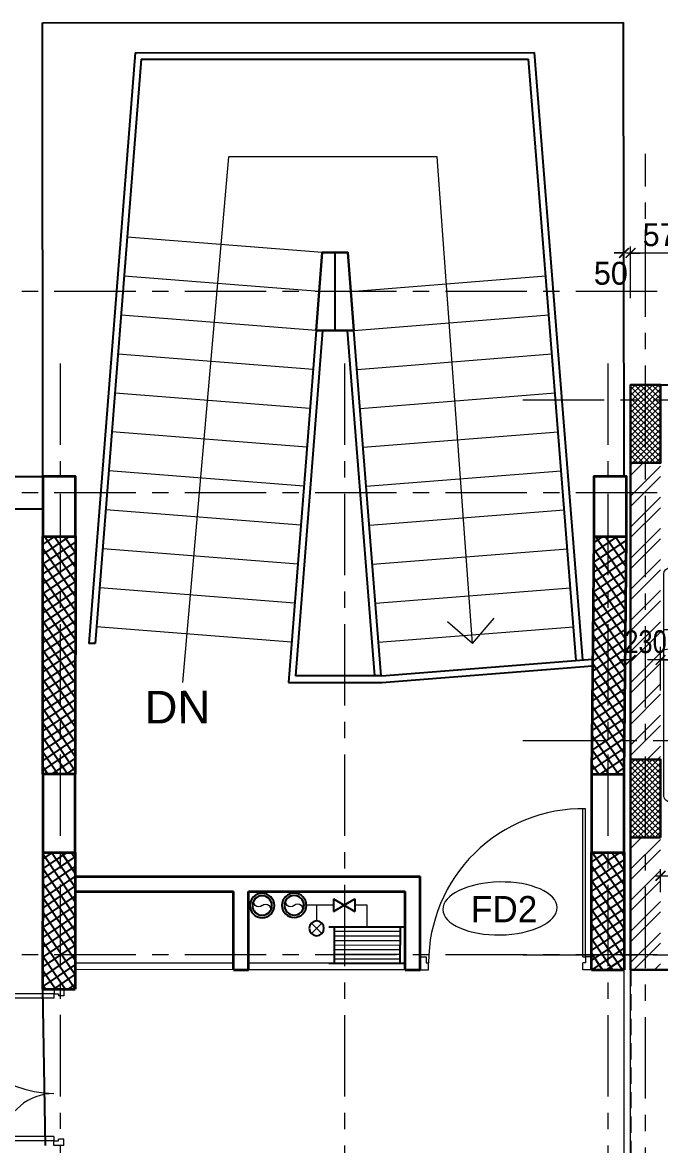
# Model space of a CAD drawing. Header units: millimetres. Extents: x -286480 to 108094, y -227925 to 10018.
# Drawn here: x -87369 to -82474, y -131929 to -123310 of the extents above; entities that cross this region are included whole.
import ezdxf

# ---------------------------------------------------------------- set-up
doc = ezdxf.new("R2010")
doc.units = ezdxf.units.MM
doc.header["$LTSCALE"] = 100
doc.header["$MEASUREMENT"] = 0
doc.header["$PDMODE"] = 67
for name, pattern in [('CENTER', [2, 1.25, -0.25, 0.25, -0.25]), ('DASHED2', [0.375, 0.25, -0.125]), ('HIDDEN', [0.375, 0.25, -0.125]), ('HIDDEN2', [0.1875, 0.125, -0.0625])]:
    doc.linetypes.add(name, pattern=pattern)
doc.layers.get('0').update_dxf_attribs({"lineweight": 25})
for name, color, linetype, lineweight in [('A-ANNO-COLUMN-HATCH', 253, 'Continuous', 9), ('A-ANNO-DOOR', 40, 'Continuous', 18), ('A-ANNO-GRID', 251, 'CENTER', 9), ('A-ANNO-WALL', 1, 'Continuous', 30), ('A-Detail Lines', 8, 'Continuous', 25), ('A-DOOR', 4, 'Continuous', 9), ('A-Steps', 3, 'Continuous', 9), ('A-Wall Sec', 1, 'Continuous', 30), ('A-WIN', 5, 'Continuous', 25), ('beam', 3, 'Continuous', 20), ('column hatch', 12, 'Continuous', 5), ('dim', 7, 'Continuous', 13), ('DOOR TAB', 7, 'Continuous', 5), ('FURNITURE LAYOUT', 37, 'Continuous', 15), ('RAILING', 11, 'Continuous', 9), ('S-COL', 4, 'Continuous', 30), ('S-Concrete', 1, 'Continuous', 30), ('text', 7, 'Continuous', 9), ('WALL HATCH', 24, 'Continuous', 9)]:
    doc.layers.add(name, color=color, linetype=linetype, lineweight=lineweight)
for name, color, linetype in [('A-Anno-Dims', 7, 'Continuous'), ('A-Elevation', 4, 'Continuous'), ('A-Wall Patt', 8, 'Continuous')]:
    doc.layers.add(name, color=color, linetype=linetype)
doc.styles.add('ARIAL', font='arial.ttf', dxfattribs={"width": 0.8})
doc.styles.add('CENTURY-GOTHIC', font='GOTHIC.TTF', dxfattribs={"height": 175})
doc.styles.add('GOTHIC-TITLE', font='GOTHIC.TTF', dxfattribs={"width": 0.9, "height": 20})
doc.styles.get("Standard").update_dxf_attribs({"font": 'sanss___.ttf'})
doc.dimstyles.new('1.125', dxfattribs={"dimtxt": 175, "dimasz": 75, "dimexe": 50, "dimexo": 50, "dimgap": 50, "dimtad": 1, "dimdec": 0, "dimrnd": 5, "dimzin": 0, "dimdsep": 46, "dimtxsty": 'CENTURY-GOTHIC', "dimblk": 'ARCHTICK', "dimcen": 5, "dimdle": 40, "dimclrd": 256, "dimclre": 8, "dimclrt": 213, "dimadec": 0, "dimazin": 0, "dimtfac": 1, "dimtdec": 0, "dimtofl": 0, "dimtmove": 2, "dimatfit": 2, "dimldrblk": 'OPEN30', "dimfxl": 80, "dimtolj": 1, "dimtzin": 0, "dimlwd": 15, "dimlwe": 9, "dimarcsym": 1})
doc.dimstyles.new('D 75', dxfattribs={"dimtxt": 175, "dimasz": 75, "dimexe": 100, "dimexo": 100, "dimgap": 50, "dimtad": 1, "dimdec": 0, "dimrnd": 5, "dimzin": 0, "dimdsep": 46, "dimtxsty": 'ARIAL', "dimblk": 'ARCHTICK', "dimcen": 0.09, "dimdle": 100, "dimclrd": 256, "dimclrt": 256, "dimadec": 0, "dimazin": 0, "dimtfac": 1, "dimtdec": 0, "dimtix": 1, "dimtofl": 0, "dimtmove": 1, "dimatfit": 3, "dimfxl": 135, "dimtolj": 1, "dimtzin": 0, "dimlwd": 9, "dimlwe": 9, "dimarcsym": 0})
pattern_1 = [(124.022009, (-215110.53, 154938.72), (-51.80142, -34.969457), []), (214.022009, (-215110.53, 154938.72), (34.969457, -51.80142), [])]

# ---------------------------------------------------------------- blocks, each defined once
blk = doc.blocks.new('_ArchTick')
at = {"const_width": 0.15}
blk.add_lwpolyline([(-0.5, -0.5), (0.5, 0.5)], dxfattribs=at)
blk = doc.blocks.new('*D867')
at = {"layer": 'Defpoints', "color": 0, "ltscale": 0.1, "transparency": 16777216}
for p in [(-82753.8, -125079), (-82704, -125476.5), (-82753.8, -126009.5, -0.6)]:
    blk.add_point(p, dxfattribs=at)
at = {"layer": 'dim', "color": 8, "lineweight": 9, "ltscale": 0.1, "transparency": 16777216}
for p, q in [((-82753.8, -125959.5), (-82753.8, -125029)), ((-82704, -125426.5), (-82704, -125029))]:
    blk.add_line(p, q, dxfattribs=at)
at = {"layer": 'dim', "lineweight": 15, "ltscale": 0.1, "transparency": 16777216}
for p, q in [((-82753.8, -125079), (-82828.8, -125079)), ((-82704, -125079), (-82629, -125079))]:
    blk.add_line(p, q, dxfattribs=at)
at = {"layer": 'dim', "lineweight": 15, "ltscale": 0.1, "transparency": 16777216, "xscale": 75, "yscale": 75, "zscale": 75}
blk.add_blockref('_ArchTick', (-82753.8, -125079), dxfattribs=at)
at = {"layer": 'dim', "lineweight": 15, "ltscale": 0.1, "transparency": 16777216, "xscale": 75, "yscale": 75, "zscale": 75, "rotation": 180}
blk.add_blockref('_ArchTick', (-82704, -125079), dxfattribs=at)
at = {"layer": 'dim', "color": 213, "ltscale": 0.1, "transparency": 16777216, "insert": (-82855.3, -125235.9), "char_height": 175, "attachment_point": 5, "style": 'CENTURY-GOTHIC'}
blk.add_mtext('\\A1;50', dxfattribs=at)
blk = doc.blocks.new('_Open30')
at = {"color": 0, "linetype": 'ByBlock', "lineweight": -2}
for p, q in [((-1, 0.27), (0, 0)), ((0, 0), (-1, -0.27)), ((0, 0), (-1, 0))]:
    blk.add_line(p, q, dxfattribs=at)
blk = doc.blocks.new('A$C0E3E786B-flat-1')
at = {"ltscale": 0.1}
for p, q in [((855.2, 288.7, 0), (240.1, -46.1, 0)), ((1735, -1224.8, 0), (922.8, 268.6, 0)), ((220.2, -113.9, 0), (1032.4, -1607.3, 0)), ((1532.3, -852, 0), (1444.7, -899.7, 0)), ((1444.7, -899.7, 0), (752.9, -1093.3, 0)), ((829.6, -1234.5, 0), (1444.7, -899.7, 0)), ((1500.5, -885, 0), (875.6, -1225.1, 0)), ((1500.5, -885, 0), (1482.4, -924.7, 0)), ((1701.1, -1254, 0), (1500.5, -885, 0)), ((875.6, -1225.1, 0), (918.9, -1231.4, 0)), ((1076.3, -1594.1, 0), (875.6, -1225.1, 0)), ((1076.3, -1594.1, 0), (1701.1, -1254, 0)), ((1100.1, -1627.4, 0), (1715.1, -1292.6, 0)), ((1701.1, -1254, 0), (1654.4, -1240.9, 0)), ((1076.3, -1594.1, 0), (1090.9, -1547.7, 0))]:
    blk.add_line(p, q, dxfattribs=at)
for centre, start_param, end_param in [((879, 244.7, 0), 1.628397, 3.199193), ((264, -90, 0), 3.199193, 4.76999), ((1691.3, -1248.7, 0), 0.057601, 1.628397), ((1076.2, -1583.5, 0), 4.76999, 6.340786)]:
    blk.add_ellipse(centre, major_axis=(21.3, -45.2), ratio=0.996988, start_param=start_param, end_param=end_param, dxfattribs=at)
blk = doc.blocks.new('*D793')
at = {"layer": 'Defpoints', "color": 0, "ltscale": 0.1, "transparency": 16777216}
for p in [(-82474.1, -128202.9), (-82474.1, -128536.4, -10.1), (-79364.1, -128536.4, -10.1)]:
    blk.add_point(p, dxfattribs=at)
at = {"layer": 'dim', "color": 0, "lineweight": 9, "ltscale": 0.1, "transparency": 16777216}
for p, q in [((-82474.1, -128436.4), (-82474.1, -128102.9)), ((-79364.1, -128436.4), (-79364.1, -128102.9))]:
    blk.add_line(p, q, dxfattribs=at)
at = {"layer": 'dim', "lineweight": 9, "ltscale": 0.1, "transparency": 16777216}
blk.add_line((-79264.1, -128202.9), (-82574.1, -128202.9), dxfattribs=at)
at = {"layer": 'dim', "lineweight": 9, "ltscale": 0.1, "transparency": 16777216, "xscale": 75, "yscale": 75, "zscale": 75, "rotation": 180}
blk.add_blockref('_ArchTick', (-82474.1, -128202.9), dxfattribs=at)
at = {"layer": 'dim', "lineweight": 9, "ltscale": 0.1, "transparency": 16777216, "xscale": 75, "yscale": 75, "zscale": 75}
blk.add_blockref('_ArchTick', (-79364.1, -128202.9), dxfattribs=at)
at = {"layer": 'dim', "ltscale": 0.1, "transparency": 16777216, "insert": (-80919.1, -128063.5), "char_height": 175, "attachment_point": 5, "style": 'ARIAL'}
blk.add_mtext('\\A1;3110', dxfattribs=at)
blk = doc.blocks.new('*D806')
at = {"layer": 'Defpoints', "color": 0, "ltscale": 0.1, "transparency": 16777216}
for p in [(-82474.1, -128202.9), (-82704.1, -128526.4, -2.4), (-82474.1, -128526.4, 0)]:
    blk.add_point(p, dxfattribs=at)
at = {"layer": 'dim', "color": 0, "lineweight": 9, "ltscale": 0.1, "transparency": 16777216}
for p, q in [((-82704.1, -128426.4), (-82704.1, -128102.9)), ((-82474.1, -128426.4), (-82474.1, -128102.9))]:
    blk.add_line(p, q, dxfattribs=at)
at = {"layer": 'dim', "lineweight": 9, "ltscale": 0.1, "transparency": 16777216}
for p, q in [((-82704.1, -128202.9), (-82779.1, -128202.9)), ((-82474.1, -128202.9), (-82399.1, -128202.9))]:
    blk.add_line(p, q, dxfattribs=at)
at = {"layer": 'dim', "lineweight": 9, "ltscale": 0.1, "transparency": 16777216, "xscale": 75, "yscale": 75, "zscale": 75}
blk.add_blockref('_ArchTick', (-82704.1, -128202.9), dxfattribs=at)
at = {"layer": 'dim', "lineweight": 9, "ltscale": 0.1, "transparency": 16777216, "xscale": 75, "yscale": 75, "zscale": 75, "rotation": 180}
blk.add_blockref('_ArchTick', (-82474.1, -128202.9), dxfattribs=at)
at = {"layer": 'dim', "ltscale": 0.1, "transparency": 16777216, "insert": (-82589.1, -128063.5), "char_height": 175, "attachment_point": 5, "style": 'ARIAL'}
blk.add_mtext('\\A1;230', dxfattribs=at)
blk = doc.blocks.new('*D839')
at = {"layer": 'Defpoints', "color": 0, "ltscale": 0.1, "transparency": 16777216}
for p in [(-81394.1, -129859.3), (-82474.1, -130034.9, -18.9), (-81394.1, -130034.9, -15.6)]:
    blk.add_point(p, dxfattribs=at)
at = {"layer": 'dim', "lineweight": 15, "ltscale": 0.1, "transparency": 16777216}
blk.add_line((-82514.1, -129859.3), (-81354.1, -129859.3), dxfattribs=at)
at = {"layer": 'dim', "color": 8, "lineweight": 9, "ltscale": 0.1, "transparency": 16777216}
for p, q in [((-82474.1, -129984.9), (-82474.1, -129809.3)), ((-81394.1, -129984.9), (-81394.1, -129809.3))]:
    blk.add_line(p, q, dxfattribs=at)
at = {"layer": 'dim', "lineweight": 15, "ltscale": 0.1, "transparency": 16777216, "xscale": 75, "yscale": 75, "zscale": 75, "rotation": 180}
blk.add_blockref('_ArchTick', (-82474.1, -129859.3), dxfattribs=at)
at = {"layer": 'dim', "lineweight": 15, "ltscale": 0.1, "transparency": 16777216, "xscale": 75, "yscale": 75, "zscale": 75}
blk.add_blockref('_ArchTick', (-81394.1, -129859.3), dxfattribs=at)
at = {"layer": 'dim', "color": 213, "ltscale": 0.1, "transparency": 16777216, "insert": (-81934.1, -129712.7), "char_height": 175, "attachment_point": 5, "style": 'CENTURY-GOTHIC'}
blk.add_mtext('\\A1;EQ.', dxfattribs=at)
blk = doc.blocks.new('*D693')
at = {"layer": 'Defpoints', "color": 0, "ltscale": 0.1, "transparency": 16777216}
for p in [(-82704.1, -125079.9), (-82127.9, -125257.8), (-82704.1, -125477.3)]:
    blk.add_point(p, dxfattribs=at)
at = {"layer": 'dim', "color": 8, "lineweight": 9, "ltscale": 0.1, "transparency": 16777216}
for p, q in [((-82704.1, -125427.3), (-82704.1, -125029.9)), ((-82127.9, -125207.8), (-82127.9, -125029.9))]:
    blk.add_line(p, q, dxfattribs=at)
at = {"layer": 'dim', "lineweight": 15, "ltscale": 0.1, "transparency": 16777216}
blk.add_line((-82087.9, -125079.9), (-82744.1, -125079.9), dxfattribs=at)
at = {"layer": 'dim', "lineweight": 15, "ltscale": 0.1, "transparency": 16777216, "xscale": 75, "yscale": 75, "zscale": 75, "rotation": 180}
blk.add_blockref('_ArchTick', (-82704.1, -125079.9), dxfattribs=at)
at = {"layer": 'dim', "lineweight": 15, "ltscale": 0.1, "transparency": 16777216, "xscale": 75, "yscale": 75, "zscale": 75}
blk.add_blockref('_ArchTick', (-82127.9, -125079.9), dxfattribs=at)
at = {"layer": 'dim', "color": 213, "ltscale": 0.1, "transparency": 16777216, "insert": (-82416, -124940.2), "char_height": 175, "attachment_point": 5, "style": 'CENTURY-GOTHIC'}
blk.add_mtext('\\A1;575', dxfattribs=at)
blk = doc.blocks.new('*D698')
at = {"layer": 'Defpoints', "color": 0, "ltscale": 0.1, "transparency": 16777216}
for p in [(-82753.9, -125079.9), (-82704.1, -125477.3), (-82753.9, -126010.3, -0.6)]:
    blk.add_point(p, dxfattribs=at)
at = {"layer": 'dim', "color": 8, "lineweight": 9, "ltscale": 0.1, "transparency": 16777216}
for p, q in [((-82753.9, -125960.3), (-82753.9, -125029.9)), ((-82704.1, -125427.3), (-82704.1, -125029.9))]:
    blk.add_line(p, q, dxfattribs=at)
at = {"layer": 'dim', "lineweight": 15, "ltscale": 0.1, "transparency": 16777216}
for p, q in [((-82753.9, -125079.9), (-82828.9, -125079.9)), ((-82704.1, -125079.9), (-82629.1, -125079.9))]:
    blk.add_line(p, q, dxfattribs=at)
at = {"layer": 'dim', "lineweight": 15, "ltscale": 0.1, "transparency": 16777216, "xscale": 75, "yscale": 75, "zscale": 75}
blk.add_blockref('_ArchTick', (-82753.9, -125079.9), dxfattribs=at)
at = {"layer": 'dim', "lineweight": 15, "ltscale": 0.1, "transparency": 16777216, "xscale": 75, "yscale": 75, "zscale": 75, "rotation": 180}
blk.add_blockref('_ArchTick', (-82704.1, -125079.9), dxfattribs=at)
at = {"layer": 'dim', "color": 213, "ltscale": 0.1, "transparency": 16777216, "insert": (-82855.4, -125236.7), "char_height": 175, "attachment_point": 5, "style": 'CENTURY-GOTHIC'}
blk.add_mtext('\\A1;50', dxfattribs=at)
blk = doc.blocks.new('f h')
at = {"layer": 'A-WIN'}
for p, q in [((1010874.1, -78569.6), (1010971.8, -78569.6)), ((1010874.1, -78569.6), (1010971.8, -78734.3)), ((1010971.8, -78569.6), (1010874.1, -78734.3)), ((1011088, -78536.1), (1011088, -79119.7)), ((1011088, -78574.9), (1011368, -78574.9)), ((1011368, -78536.1), (1011368, -79119.7)), ((1010874.1, -78734.3), (1010971.8, -78734.3)), ((1011088, -79080.9), (1011368, -79080.9))]:
    blk.add_line(p, q, dxfattribs=at)
at = {"layer": 'A-WIN', "ltscale": 50}
for centre, radius in [((1010925.4, -78023.2), 93.8), ((1010925.4, -78023.2), 75), ((1010923.8, -78269.1), 93.8), ((1010923.8, -78269.1), 75)]:
    blk.add_circle(centre, radius, dxfattribs=at)
at = {"layer": 'A-WIN'}
blk.add_circle((1011100.2, -78441.2), 56.6, dxfattribs=at)
at = {"layer": 'WALL HATCH'}
for p, q in [((1010923, -78569.6), (1010923, -78343.9)), ((1011140.3, -78401.1), (1011060.2, -78481.2)), ((1011140.3, -78481.2), (1011060.2, -78401.1)), ((1010923, -78441.2), (1011043.6, -78441.2)), ((1011123, -78574.9), (1011123, -79080.9)), ((1011158, -78574.9), (1011158, -79080.9)), ((1011193, -78574.9), (1011193, -79080.9)), ((1011228, -78574.9), (1011228, -79080.9)), ((1011263, -78574.9), (1011263, -79080.9)), ((1011298, -78574.9), (1011298, -79080.9)), ((1011333, -78574.9), (1011333, -79080.9)), ((1010923, -78827.9), (1010923, -78734.3)), ((1011088, -78827.9), (1010923, -78827.9))]:
    blk.add_line(p, q, dxfattribs=at)
at = {"layer": 'WALL HATCH', "ltscale": 50}
for centre in [(1010899, -77996.6), (1010897.5, -78242.4)]:
    blk.add_arc(centre, 37.5, 314.62668, 134.62668, dxfattribs=at)
at = {"layer": 'WALL HATCH'}
for centre in [(1010951.7, -78049.9), (1010950.1, -78295.8)]:
    blk.add_arc(centre, 37.5, 134.62668, 314.62668, dxfattribs=at)
blk = doc.blocks.new('Door 1200')
at = {"layer": 'A-DOOR', "color": 5, "lineweight": 18}
for p, q in [((524083.6, 16182.3), (524083.6, 16132.3)), ((524083.6, 16182.3), (524158.6, 16182.3)), ((524083.6, 16132.3), (524123.6, 16132.3)), ((524123.6, 16147.3), (524123.6, 16132.3)), ((524158.6, 16147.3), (524123.6, 16147.3)), ((524158.6, 16182.3), (524158.6, 16147.3)), ((524158.6, 16147.3), (524557.1, 16147.3)), ((524158.6, 16112.3), (524158.6, 16147.3)), ((524557.1, 16147.3), (524557.1, 16112.3)), ((524158.6, 16112.3), (524557.1, 16112.3)), ((524083.6, 15032.3), (524123.6, 15032.3)), ((524083.6, 14982.3), (524083.6, 15032.3)), ((524123.6, 15017.3), (524123.6, 15032.3)), ((524158.6, 15017.3), (524123.6, 15017.3)), ((524158.6, 15052.3), (524957.9, 15052.4)), ((524158.6, 15052.3), (524158.6, 15017.3)), ((524158.6, 15017.3), (524957.9, 15017.4)), ((524158.6, 14982.3), (524158.6, 15017.3)), ((524957.9, 15017.4), (524957.9, 15052.4)), ((524083.6, 14982.3), (524158.6, 14982.3))]:
    blk.add_line(p, q, dxfattribs=at)
at = {"layer": 'A-DOOR', "lineweight": 18}
for centre, radius, start, end in [((524154.5, 16192.8), 410.5, 270.56949, 348.69202), ((524156.8, 14977.8), 804.5, 5.31466, 89.87159)]:
    blk.add_arc(centre, radius, start, end, dxfattribs=at)
blk = doc.blocks.new('DW')
at = {"layer": 'DOOR TAB', "color": 1, "ltscale": 0.1, "true_color": 0xfa0000, "extrusion": (0, 0, -1)}
blk.add_ellipse((4668162, 8273913), major_axis=(761, 15), ratio=0.463894, dxfattribs=at)
at = {"layer": 'DOOR TAB', "color": 1, "ltscale": 0.1, "true_color": 0xfa0000, "style": 'GOTHIC-TITLE', "width": 0.9}
blk.add_attdef('DW0', (4667644, 8273738), '', height=350, dxfattribs=at)
blk = doc.blocks.new('ABL_Door_S - 1000 x 2100-11-3 Second Floor Lvl')
for p, q in [((-500, 37.5), (-450, 37.5)), ((-500, -37.5), (-500, 37.5)), ((-450, 37.5), (-450, -2.5)), ((450, 37.5), (450, -2.5)), ((500, 37.5), (450, 37.5)), ((500, -37.5), (500, 37.5)), ((-500, -37.5), (-465, -37.5)), ((-465, -2.5), (-450, -2.5)), ((-465, -37.5), (-465, -2.5)), ((-450, -37.5), (-465, -37.5)), ((465, -2.5), (450, -2.5)), ((465, -37.5), (465, -2.5)), ((500, -37.5), (465, -37.5))]:
    blk.add_line(p, q)
at = {"lineweight": 18}
for p, q in [((-465, -37.5), (-465, -902.4)), ((-450, -37.5), (-450, -902.5))]:
    blk.add_line(p, q, dxfattribs=at)
blk.add_arc((-450, -2.5), 900, 269.04503, 0)

msp = doc.modelspace()

# ---------------------------------------------------------------- hatches: boundary and pattern name
at = {"layer": 'A-ANNO-COLUMN-HATCH', "lineweight": 9, "ltscale": 0.1}
h = msp.add_hatch(dxfattribs=at)
h.set_pattern_fill('ANSI37', color=256, scale=250)
h.set_pattern_definition([(45, (-189486.547, -163836.948), (-22.097087, 22.097087), []), (135, (-189486.547, -163836.948), (-22.097087, -22.097087), [])])
h.paths.add_polyline_path([(-82704.1, -126690.8), (-82704.1, -126090.8), (-82474.1, -126090.8), (-82474.1, -126690.8)])
h = msp.add_hatch(dxfattribs=at)
h.set_pattern_fill('ANSI37', color=256, scale=250)
h.set_pattern_definition([(45, (-189486.547, -164851.97), (-22.097087, 22.097087), []), (135, (-189486.547, -164851.97), (-22.097087, -22.097087), [])])
h.paths.add_polyline_path([(-82474.1, -129565.8), (-82473.9, -128965.8), (-82703.9, -128965.8), (-82704.1, -129565.8)])
at = {"layer": 'A-Wall Patt'}
h = msp.add_hatch(dxfattribs=at)
h.set_pattern_fill('ANSI37', color=256, scale=500, angle=79.02201, style=0)
h.set_pattern_definition(pattern_1)
h.paths.add_polyline_path([(-86964.1, -130729.2), (-87214.2, -130729.1), (-87213.8, -129679.8), (-86963.8, -129679.9)])
h.paths.add_polyline_path([(-87213.5, -129079.8), (-87212.8, -127254.1), (-86962.8, -127254.2), (-86963.5, -129079.9)])
h = msp.add_hatch(dxfattribs=at)
h.set_pattern_fill('ANSI37', color=256, scale=500, angle=79.02201, style=0)
h.set_pattern_definition([(124.022, (-82922.5, -135932.314), (-51.8014, -34.96946), []), (214.022, (-82922.5, -135932.314), (34.96946, -51.8014), [])])
h.paths.add_polyline_path([(-83003.7, -129081.4), (-82986.4, -127255.7), (-82736.4, -127255.8), (-82753.7, -129081.5)])
h = msp.add_hatch(dxfattribs=at)
h.set_pattern_fill('ANSI37', color=256, scale=500, angle=79.02201, style=0)
h.set_pattern_definition(pattern_1)
h.paths.add_polyline_path([(-82754.2, -130580.8), (-83004.2, -130580.7), (-83003.9, -129681.4), (-82753.9, -129681.5)])
at = {"layer": 'WALL HATCH', "ltscale": 0.1}
h = msp.add_hatch(dxfattribs=at)
h.set_pattern_fill('ANSI32', color=256, scale=450, style=0)
h.set_pattern_definition([(45, (-169512.16, 128468.05), (-119.32427, 119.32427), []), (45, (-169432.6, 128468.05), (-119.32427, 119.32427), [])])
h.paths.add_polyline_path([(-82703.4, -129565.8), (-82474.1, -129565.8), (-82474.1, -130580.9), (-82704.1, -130580.8)])
h.paths.add_polyline_path([(-82474.1, -128965.8), (-82703, -128965.8), (-82704.1, -126690.8), (-82474.1, -126690.8)])

# ---------------------------------------------------------------- linework, layer by layer
at = {"layer": 'A-Anno-Dims'}
msp.add_line((-84973.6, -125075.6, 12.8), (-84973, -125675.6, 12.8), dxfattribs=at)
at = {"layer": 'A-ANNO-GRID', "color": 54, "ltscale": 5}
for p, q in [((-82589.1, -140568.3, -0.7), (-82589.1, -124317.9, -0.7)), ((-83530.6, -126205.8, 6.1), (-57703.4, -126205.8, 6.1)), ((-83530.6, -128820.8, 98.4), (-57703.4, -128820.8, 98.4))]:
    msp.add_line(p, q, dxfattribs=at)
at = {"layer": 'A-ANNO-GRID', "color": 252, "ltscale": 5}
for p, q in [((-82499.5, -125375.6, 12.8), (-115944.5, -125375.6, 12.8)), ((-87079, -125927, 12.8), (-87079, -138355.6, 12.8)), ((-84899, -125927.7, 12.8), (-84899, -138356.3, 12.8)), ((-82879.1, -125927.7, 12.8), (-82879.1, -138356.3, 12.8)), ((-82499.5, -126920.1, 12.8), (-115944.5, -126920.1, 12.8)), ((-82499.5, -130465.1, 12.8), (-115944.5, -130465.1, 12.8))]:
    msp.add_line(p, q, dxfattribs=at)
at = {"layer": 'A-ANNO-GRID', "color": 6, "ltscale": 5}
msp.add_line((-83530.6, -130465.8, 12.8), (-57703.4, -130465.8, 12.8), dxfattribs=at)
at = {"layer": 'A-ANNO-WALL', "ltscale": 0.1, "extrusion": (5.90536e-11, -0.002858, 0.999996)}
for p, q in [((-82704.1, -126320.8, 25), (-82704.1, -130580.8, 3.6)), ((-82704.1, -130580.8, 6.7), (-81394.1, -130580.8, 10.5))]:
    msp.add_line(p, q, dxfattribs=at)
at = {"layer": 'A-Detail Lines', "color": 2}
msp.add_line((-87214.2, -130729.1, 12.8), (-87194.5, -131928.9, 12.8), dxfattribs=at)
at = {"layer": 'A-DOOR'}
for p, q in [((-85749.2, -130529.7, 12.8), (-86964.1, -130529.2, 12.8)), ((-84434.2, -130530.2, 12.8), (-85634.2, -130529.7, 12.8)), ((-85749.2, -130579.7, 12.8), (-86964.1, -130579.2, 12.8)), ((-84434.2, -130580.2, 12.8), (-85634.2, -130579.7, 12.8))]:
    msp.add_line(p, q, dxfattribs=at)
at = {"layer": 'A-Elevation', "linetype": 'HIDDEN', "ltscale": 500}
for p, q in [((-87214.7, -123313.1, 12.8), (-82757.1, -123310.4, 12.8)), ((-87212.7, -126794.4, 12.8), (-87214.7, -123313.1, 12.8)), ((-82752.8, -126795.8, 12.8), (-82757.1, -123310.4, 12.8))]:
    msp.add_line(p, q, dxfattribs=at)
at = {"layer": 'A-Elevation'}
for p, q in [((-86503.5, -123542.7, 12.8), (-86860.2, -128076.5, 12.8)), ((-86503.5, -123542.7, 12.8), (-83440.4, -123540.9, 12.8)), ((-83253.9, -125893.5, 12.8), (-83440.4, -123540.9, 12.8)), ((-86457.2, -123592.6, 12.8), (-86810, -128076.5, 12.8)), ((-86457.2, -123592.6, 12.8), (-83486.6, -123590.9, 12.8)), ((-83303, -125907, 12.8), (-83486.6, -123590.9, 12.8)), ((-85116.5, -125675.5, 12.8), (-85328.9, -128375.6, 12.8)), ((-85066.3, -125675.5, 12.8), (-85274.8, -128325.6, 12.8)), ((-84666.1, -128325.2, 12.8), (-84876.2, -125675.4, 12.8)), ((-84616, -128325.2, 12.8), (-84826.1, -125675.3, 12.8)), ((-83120.7, -128206.8, 12.8), (-83303, -125907, 12.8)), ((-83070.8, -128202.9, 12.8), (-83253.9, -125893.5, 12.8)), ((-89342.5, -126793.3, 12.8), (-87212.7, -126794.1, 12.8)), ((-102627.6, -127038.2, 12.8), (-87212.8, -127044.1, 12.8)), ((-84614, -128325.2, 12.8), (-82995.3, -128196.9, 12.8)), ((-84614, -128325.2, 12.8), (-85274.8, -128325.6, 12.8)), ((-84612, -128375.2, 12.8), (-82995.8, -128247.1, 12.8)), ((-85328.9, -128375.6, 12.8), (-84612, -128375.2, 12.8))]:
    msp.add_line(p, q, dxfattribs=at)
at = {"layer": 'A-Elevation', "linetype": 'HIDDEN2', "ltscale": 40}
msp.add_line((-86810, -128076.5, 12.8), (-86860.2, -128076.5, 12.8), dxfattribs=at)
at = {"layer": 'A-Steps', "linetype": 'DASHED2', "ltscale": 500}
for p, q in [((-85069.3, -125075.5, 12.8), (-86564.7, -124957.8, 12.8)), ((-85092.8, -125374.6, 12.8), (-86588.2, -125256.9, 12.8)), ((-84849.8, -125374.4, 12.8), (-83354.5, -125255, 12.8)), ((-85116.3, -125673.6, 12.8), (-86611.7, -125556, 12.8)), ((-84825.9, -125673.5, 12.8), (-83330.6, -125554, 12.8)), ((-85139.9, -125972.7, 12.8), (-86635.2, -125855.1, 12.8)), ((-84802, -125972.5, 12.8), (-83306.7, -125853.1, 12.8)), ((-85163.4, -126271.8, 12.8), (-86658.8, -126154.1, 12.8)), ((-85186.9, -126570.9, 12.8), (-86682.3, -126453.2, 12.8)), ((-85210.5, -126869.9, 12.8), (-86705.8, -126752.3, 12.8)), ((-85234, -127169, 12.8), (-86729.4, -127051.4, 12.8)), ((-85257.5, -127468.1, 12.8), (-86752.9, -127350.4, 12.8)), ((-85281.1, -127767.2, 12.8), (-86776.4, -127649.5, 12.8)), ((-85304.6, -128066.2, 12.8), (-86800, -127948.6, 12.8))]:
    msp.add_line(p, q, dxfattribs=at)
at = {"layer": 'A-Steps'}
for p, q in [((-84778.8, -126271.7, 12.8), (-83283.5, -126153.1, 12.8)), ((-84755.1, -126570.7, 12.8), (-83259.8, -126452.2, 12.8)), ((-84731.4, -126869.8, 12.8), (-83236.1, -126751.3, 12.8)), ((-84707.7, -127168.9, 12.8), (-83212.4, -127050.3, 12.8)), ((-84684, -127467.9, 12.8), (-83188.7, -127349.4, 12.8)), ((-84660.3, -127767, 12.8), (-83165, -127648.4, 12.8)), ((-84636.6, -128066, 12.8), (-83141.2, -127947.5, 12.8))]:
    msp.add_line(p, q, dxfattribs=at)
at = {"layer": 'A-Wall Sec', "lineweight": 35}
for p, q in [((-87213.5, -129079.8, 12.8), (-87212.8, -127254.1, 12.8)), ((-86962.8, -127252.6, 12.8), (-86963.5, -129079.9, 12.8)), ((-87213.8, -129679.8, 12.8), (-87214.2, -130729.1, 12.8)), ((-86963.8, -129679.9, 12.8), (-86964.1, -130729.2, 12.8)), ((-83004.2, -130580.7, 12.8), (-83003.9, -129681.4, 12.8)), ((-82753.9, -129681.5, 12.8), (-82754.2, -130580.8, 12.8)), ((-86963.8, -129864.2, 12.8), (-84319, -129865.2, 12.8)), ((-84319.2, -130580.2, 12.8), (-84319, -129865.2, 12.8)), ((-86963.9, -129979.2, 12.8), (-85749, -129979.7, 12.8)), ((-85749.2, -130579.7, 12.8), (-85749, -129979.7, 12.8)), ((-85634.2, -130579.7, 12.8), (-85634, -129979.7, 12.8)), ((-85634, -129979.7, 12.8), (-84434, -129980.2, 12.8)), ((-84434.2, -130580.2, 12.8), (-84434, -129980.2, 12.8)), ((-84319, -129980.2, 12.8), (-84319, -129980.2, 12.8)), ((-85749.2, -130579.7, 12.8), (-85634.2, -130579.7, 12.8)), ((-84434.2, -130580.2, 12.8), (-84319.2, -130580.2, 12.8)), ((-83004.2, -130580.7, 12.8), (-82754.2, -130580.7, 12.8)), ((-87214.2, -130729.1, 12.8), (-86964.1, -130729.2, 12.8))]:
    msp.add_line(p, q, dxfattribs=at)
at = {"layer": 'A-Wall Sec', "lineweight": 35, "elevation": 12.8}
for points in [[(-82986.4, -127255.7), (-83003.7, -129081.4)], [(-82753.7, -129081.5), (-82736.4, -127255.8)]]:
    msp.add_lwpolyline(points, dxfattribs=at)
at = {"layer": 'beam', "linetype": 'DASHED2', "lineweight": -2, "ltscale": 5, "extrusion": (5.90536e-11, -0.002858, 0.999996)}
msp.add_line((-82474.2, -126090.8, -5.1), (-82127.9, -126090.8, -5.7), dxfattribs=at)
at = {"layer": 'beam', "linetype": 'DASHED2', "lineweight": -2, "ltscale": 5}
for p, q in [((-82704.1, -128831.2, 9.2), (-82704.1, -126690.8, 12.8)), ((-82704.1, -130580.9, 6), (-82704.1, -129581.2, 7.9)), ((-82704.1, -130580.9, 7.4), (-82704.1, -132080.8, 13.4))]:
    msp.add_line(p, q, dxfattribs=at)
at = {"layer": 'RAILING', "ltscale": 0.5}
for p, q in [((-82754, -132080.8, 12.8), (-82754.2, -130580.8, 12.8)), ((-82704.1, -132080.8, 13.4), (-82704.1, -130580.9, 7.4))]:
    msp.add_line(p, q, dxfattribs=at)
at = {"layer": 'S-COL', "ltscale": 0.1}
for points, elevation in [([(-82704.1, -126690.8), (-82704.1, -126090.8), (-82474.1, -126090.8), (-82474.1, -126690.8)], 12.8), ([(-82474.1, -129565.8), (-82474.1, -128965.8), (-82704.1, -128965.8), (-82704.1, -129565.8)], 9.2)]:
    msp.add_lwpolyline(points, close=True, dxfattribs=dict(at, elevation=elevation))
at = {"layer": 'S-Concrete', "elevation": 12.8}
msp.add_lwpolyline([(-85116.5, -125675.5), (-85069.3, -125075.5), (-84873.6, -125075.4), (-84826.1, -125675.3), (-85116.5, -125675.5)], dxfattribs=at)
at = {"layer": 'S-Concrete', "lineweight": 35, "elevation": 12.8}
for points in [[(-87212.8, -127254.1), (-86962.8, -127254.2), (-86962.7, -126794.2), (-87212.7, -126794.1), (-87212.8, -127254.1)], [(-82986.4, -127255.7), (-82736.4, -127255.8), (-82736.3, -126795.8), (-82986.3, -126795.7), (-82986.4, -127255.7)]]:
    msp.add_lwpolyline(points, dxfattribs=at)
for points in [[(-87213.8, -129679.8), (-86963.8, -129679.9), (-86963.5, -129079.9), (-87213.5, -129079.8), (-87213.8, -129679.8)], [(-83003.9, -129681.4), (-82753.9, -129681.5), (-82753.7, -129081.5), (-83003.7, -129081.4), (-83003.9, -129681.4)]]:
    msp.add_lwpolyline(points, close=True, dxfattribs=at)
at = {"layer": 'text', "linetype": 'DASHED2', "ltscale": 1000}
for p, q in [((-85924.3, -125925.2, 12.8), (-85785.5, -124341.3, 12.8)), ((-84188.1, -124342.2, 12.8), (-85785.5, -124341.3, 12.8)), ((-83916, -128076.1, 12.8), (-84188.1, -124342.2, 12.8))]:
    msp.add_line(p, q, dxfattribs=at)
at = {"layer": 'text'}
for p, q in [((-86139, -128374.8, 12.8), (-85924.3, -125925.2, 12.8)), ((-83916, -128076.1, 12.8), (-83750, -127882.5, 12.8)), ((-83916, -128076.1, 12.8), (-84109.5, -127910.1, 12.8))]:
    msp.add_line(p, q, dxfattribs=at)

# ---------------------------------------------------------------- block references
at = {"layer": 'A-ANNO-DOOR', "extrusion": (-4.86699e-14, -0.003406, 0.999994), "xscale": 1.315058929333113, "yscale": 1.315058929333113, "zscale": 1.315058929333113, "rotation": 180}
msp.add_blockref('ABL_Door_S - 1000 x 2100-11-3 Second Floor Lvl', (-83661.7, -130530.6, 457.6), dxfattribs=at)
at = {"layer": 'column hatch', "rotation": 179.9651581732182}
msp.add_blockref('Door 1200', (437041, -116065.5, 12.8), dxfattribs=at)
at = {"layer": 'DOOR TAB', "color": 1, "true_color": 0xfa0000, "extrusion": (-0.003095, -0.001325, 0.999994)}
ref = msp.add_blockref('DW', (2608150.9, 4633973.5, 437.1), dxfattribs=dict(at, xscale=0.576, yscale=0.576, zscale=0.576, rotation=179.9639869164528))
ref.add_attrib('DW0', '  FD2', (-84078.1, -130214.8, 437.1), dxfattribs={"color": 1, "ltscale": 0.1, "true_color": 0xff0004, "extrusion": (-0.003095, -0.001325, 0.999994), "height": 201.6, "rotation": 359.96399, "style": 'GOTHIC-TITLE'})
at = {"layer": 'FURNITURE LAYOUT', "ltscale": 0.1, "extrusion": (5.3212e-11, -0.002858, 0.999996), "xscale": -1, "zscale": -1, "rotation": 208.5592252917924}
msp.add_blockref('A$C0E3E786B-flat-1', (-82587.6, -129448, 386), dxfattribs=at)
at = {"layer": 'WALL HATCH', "xscale": -1, "rotation": 89.98050048558508}
msp.add_blockref('f h', (-163209.5, 880864.7, 12.8), dxfattribs=at)

# ---------------------------------------------------------------- texts
at = {"layer": 'text', "insert": (-86432.4, -128439.7, 12.8), "char_height": 250, "width": 501.315, "attachment_point": 1, "rotation": 0.02201}
msp.add_mtext('{\\fArial|b0|i0|c0|p34;DN}', dxfattribs=at)

# ---------------------------------------------------------------- dimensions: what is measured, and where the dimension line sits
at = {"layer": 'dim', "ltscale": 0.1}
dim = msp.add_linear_dim(base=(-82704.1, -125079.9, 12.8), p1=(-82127.9, -125257.8, 12.8), p2=(-82704.1, -125477.3, 12.8), dimstyle='1.125', dxfattribs=at)
dim.commit()
dim.dimension.update_dxf_attribs({"geometry": '*D693', "text_midpoint": (-82416, -124940.2, 12.8)})
for base, p1, p2, picture, middle in [((-82753.9, -125079.9, 12.8), (-82704.1, -125477.3, 12.8), (-82753.9, -126010.3, 12.2), '*D698', (-82855.4, -125236.7, 12.8)), ((-82753.8, -125079, 26.3), (-82704, -125476.5, 26.3), (-82753.8, -126009.5, 25.7), '*D867', (-82855.3, -125235.9, 26.3))]:
    dim = msp.add_linear_dim(base=base, p1=p1, p2=p2, dimstyle='1.125', dxfattribs=at)
    dim.commit()
    dim.dimension.update_dxf_attribs({"geometry": picture, "text_midpoint": middle, "dimtype": 160})
for p1, p2, picture, middle in [((-82704.1, -128526.4, 36.4), (-82474.1, -128526.4, 38.8), '*D806', (-82589.1, -128063.5, 38.8)), ((-79364.1, -128536.4, 28.7), (-82474.1, -128536.4, 28.7), '*D793', (-80919.1, -128063.5, 38.8))]:
    dim = msp.add_linear_dim(base=(-82474.1, -128202.9, 38.8), p1=p1, p2=p2, angle=180, dimstyle='D 75', dxfattribs=at)
    dim.commit()
    dim.dimension.update_dxf_attribs({"geometry": picture, "text_midpoint": middle})
dim = msp.add_aligned_dim(p1=(-82474.1, -130034.9, 7.4), p2=(-81394.1, -130034.9, 10.7), distance=175.6, text='EQ.', dimstyle='1.125', dxfattribs=at)
dim.commit()
dim.dimension.update_dxf_attribs({"geometry": '*D839', "text_midpoint": (-81934.1, -129712.7, 26.3)})

doc.saveas('drawing.dxf')
